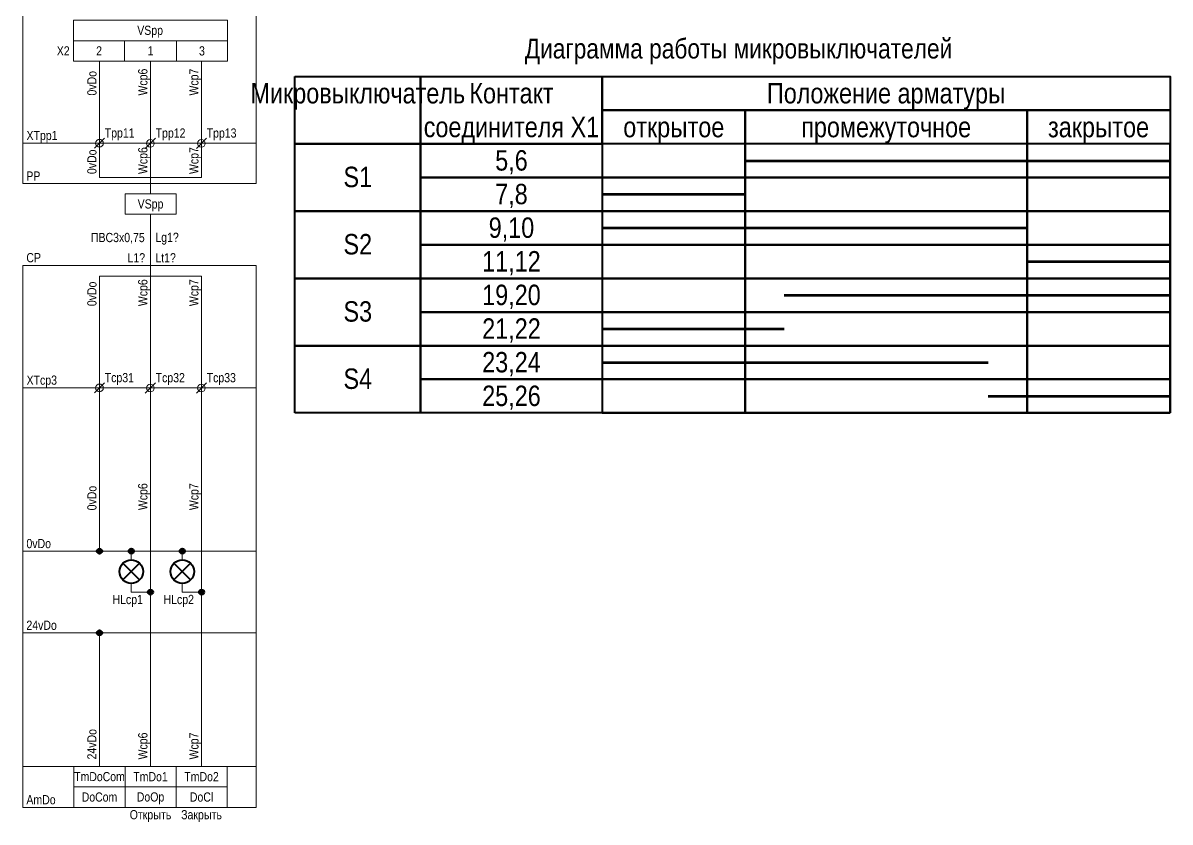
# Model space of a CAD drawing. Header units: millimetres. Extents: x -4644 to -4261, y -11677 to -11424.
# Drawn here: x -4485.6 to -4260.8, y -11677 to -11520.4 of the extents above; entities that cross this region are included whole.
import ezdxf

# ---------------------------------------------------------------- set-up
doc = ezdxf.new("R2010")
doc.units = ezdxf.units.MM
doc.header["$MEASUREMENT"] = 0
doc.linetypes.add('Штриховая', pattern=[2000, 1000, -1000])
doc.linetypes.add('Штрихпунктирная', pattern=[6702.777624, 3527.777672, -1763.888836, 0, -1411.111116])
doc.layers.add('2', color=7, linetype='Continuous')
for name, color, linetype, lineweight in [('2_names_Ном._пера__1', 7, 'Continuous', 15), ('2_Ном._пера__1', 7, 'Continuous', 15), ('2_Ном._пера__21', 7, 'Continuous', 40), ('info_Ном._пера__1', 7, 'Continuous', 15), ('info_Ном._пера__21', 7, 'Continuous', 40), ('info_Ном._пера__61', 7, 'Continuous', 140)]:
    doc.layers.add(name, color=color, linetype=linetype, lineweight=lineweight)
doc.styles.add('СГЕНЕРИР_СТИЛЬ_1', font='ARIALN.TTF')

# ---------------------------------------------------------------- blocks, each defined once
blk = doc.blocks.new('Линия_1', base_point=(-4470.64, -11639.92))
at = {"layer": '2', "linetype": 'Continuous', "lineweight": 0, "true_color": 0x000000}
blk.add_hatch(color=18, dxfattribs=at).paths.add_polyline_path([(-4471.14, -11639.92), (-4471.1, -11640.11), (-4470.99, -11640.28), (-4470.83, -11640.38), (-4470.64, -11640.42), (-4470.45, -11640.38), (-4470.29, -11640.28), (-4470.18, -11640.11), (-4470.14, -11639.92), (-4470.18, -11639.73), (-4470.29, -11639.57), (-4470.45, -11639.46), (-4470.64, -11639.42), (-4470.83, -11639.46), (-4470.99, -11639.57), (-4471.1, -11639.73)])
at = {"layer": '2_Ном._пера__1', "color": 7, "linetype": 'Continuous', "lineweight": 15}
blk.add_line((-4470.64, -11640.42), (-4470.64, -11666.1), dxfattribs=at)
at = {"layer": '2_Ном._пера__21', "color": 7, "linetype": 'Continuous', "lineweight": 40}
blk.add_circle((-4470.64, -11639.92), 0.5, dxfattribs=at)
blk = doc.blocks.new('Линия_2', base_point=(-4470.64, -11623.92))
at = {"layer": '2', "linetype": 'Continuous', "lineweight": 0, "true_color": 0x000000}
blk.add_hatch(color=18, dxfattribs=at).paths.add_polyline_path([(-4471.14, -11623.92), (-4471.1, -11624.11), (-4470.99, -11624.28), (-4470.83, -11624.38), (-4470.64, -11624.42), (-4470.45, -11624.38), (-4470.29, -11624.28), (-4470.18, -11624.11), (-4470.14, -11623.92), (-4470.18, -11623.73), (-4470.29, -11623.57), (-4470.45, -11623.46), (-4470.64, -11623.42), (-4470.83, -11623.46), (-4470.99, -11623.57), (-4471.1, -11623.73)])
at = {"layer": '2_Ном._пера__1', "color": 7, "linetype": 'Continuous', "lineweight": 15}
blk.add_line((-4470.64, -11623.42), (-4470.64, -11591.92), dxfattribs=at)
at = {"layer": '2_Ном._пера__21', "color": 7, "linetype": 'Continuous', "lineweight": 40}
blk.add_circle((-4470.64, -11623.92), 0.5, dxfattribs=at)
blk = doc.blocks.new('Линия_3', base_point=(-4464.41, -11631.92))
at = {"layer": '2', "linetype": 'Continuous', "lineweight": 0, "true_color": 0x000000}
blk.add_hatch(color=18, dxfattribs=at).paths.add_polyline_path([(-4461.14, -11631.92), (-4461.1, -11632.11), (-4460.99, -11632.28), (-4460.83, -11632.38), (-4460.64, -11632.42), (-4460.45, -11632.38), (-4460.29, -11632.28), (-4460.18, -11632.11), (-4460.14, -11631.92), (-4460.18, -11631.73), (-4460.29, -11631.57), (-4460.45, -11631.46), (-4460.64, -11631.42), (-4460.83, -11631.46), (-4460.99, -11631.57), (-4461.1, -11631.73)])
at = {"layer": '2_Ном._пера__1', "color": 7, "linetype": 'Continuous', "lineweight": 15}
blk.add_line((-4464.41, -11631.92), (-4461.14, -11631.92), dxfattribs=at)
at = {"layer": '2_Ном._пера__21', "color": 7, "linetype": 'Continuous', "lineweight": 40}
blk.add_circle((-4460.64, -11631.92), 0.5, dxfattribs=at)
blk = doc.blocks.new('Линия_4', base_point=(-4464.41, -11625.61))
at = {"layer": '2', "linetype": 'Continuous', "lineweight": 0, "true_color": 0x000000}
blk.add_hatch(color=18, dxfattribs=at).paths.add_polyline_path([(-4464.91, -11623.92), (-4464.87, -11624.11), (-4464.76, -11624.28), (-4464.6, -11624.38), (-4464.41, -11624.42), (-4464.22, -11624.38), (-4464.06, -11624.28), (-4463.95, -11624.11), (-4463.91, -11623.92), (-4463.95, -11623.73), (-4464.06, -11623.57), (-4464.22, -11623.46), (-4464.41, -11623.42), (-4464.6, -11623.46), (-4464.76, -11623.57), (-4464.87, -11623.73)])
at = {"layer": '2_Ном._пера__1', "color": 7, "linetype": 'Continuous', "lineweight": 15}
blk.add_line((-4464.41, -11625.61), (-4464.41, -11624.42), dxfattribs=at)
at = {"layer": '2_Ном._пера__21', "color": 7, "linetype": 'Continuous', "lineweight": 40}
blk.add_circle((-4464.41, -11623.92), 0.5, dxfattribs=at)
blk = doc.blocks.new('Линия_7', base_point=(-4454.41, -11631.92))
at = {"layer": '2', "linetype": 'Continuous', "lineweight": 0, "true_color": 0x000000}
blk.add_hatch(color=18, dxfattribs=at).paths.add_polyline_path([(-4451.14, -11631.92), (-4451.1, -11632.11), (-4450.99, -11632.28), (-4450.83, -11632.38), (-4450.64, -11632.42), (-4450.45, -11632.38), (-4450.29, -11632.28), (-4450.18, -11632.11), (-4450.14, -11631.92), (-4450.18, -11631.73), (-4450.29, -11631.57), (-4450.45, -11631.46), (-4450.64, -11631.42), (-4450.83, -11631.46), (-4450.99, -11631.57), (-4451.1, -11631.73)])
at = {"layer": '2_Ном._пера__1', "color": 7, "linetype": 'Continuous', "lineweight": 15}
blk.add_line((-4454.41, -11631.92), (-4451.14, -11631.92), dxfattribs=at)
at = {"layer": '2_Ном._пера__21', "color": 7, "linetype": 'Continuous', "lineweight": 40}
blk.add_circle((-4450.64, -11631.92), 0.5, dxfattribs=at)
blk = doc.blocks.new('Линия_8', base_point=(-4454.41, -11625.61))
at = {"layer": '2', "linetype": 'Continuous', "lineweight": 0, "true_color": 0x000000}
blk.add_hatch(color=18, dxfattribs=at).paths.add_polyline_path([(-4454.91, -11623.92), (-4454.87, -11624.11), (-4454.76, -11624.28), (-4454.6, -11624.38), (-4454.41, -11624.42), (-4454.22, -11624.38), (-4454.06, -11624.28), (-4453.95, -11624.11), (-4453.91, -11623.92), (-4453.95, -11623.73), (-4454.06, -11623.57), (-4454.22, -11623.46), (-4454.41, -11623.42), (-4454.6, -11623.46), (-4454.76, -11623.57), (-4454.87, -11623.73)])
at = {"layer": '2_Ном._пера__1', "color": 7, "linetype": 'Continuous', "lineweight": 15}
blk.add_line((-4454.41, -11625.61), (-4454.41, -11624.42), dxfattribs=at)
at = {"layer": '2_Ном._пера__21', "color": 7, "linetype": 'Continuous', "lineweight": 40}
blk.add_circle((-4454.41, -11623.92), 0.5, dxfattribs=at)

msp = doc.modelspace()

# ---------------------------------------------------------------- linework, layer by layer
at = {"layer": '2_Ном._пера__1', "color": 7, "linetype": 'Штриховая', "lineweight": 15}
for p, q in [((-4485.64, -11551.92), (-4485.64, -11475.92)), ((-4439.95, -11475.92), (-4439.95, -11551.92)), ((-4439.95, -11551.92), (-4485.64, -11551.92)), ((-4439.95, -11567.92), (-4485.64, -11567.92)), ((-4485.64, -11567.92), (-4485.64, -11674.1)), ((-4439.95, -11567.92), (-4439.95, -11674.1))]:
    msp.add_line(p, q, dxfattribs=at)
at = {"layer": '2_Ном._пера__1', "color": 7, "linetype": 'Continuous', "lineweight": 15}
for p, q in [((-4470.64, -11543.99), (-4470.64, -11527.92)), ((-4460.64, -11527.92), (-4460.64, -11543.99)), ((-4450.64, -11527.92), (-4450.64, -11543.99)), ((-4471.64, -11544.99), (-4469.64, -11542.99)), ((-4461.66, -11545.02), (-4459.66, -11543.02)), ((-4451.66, -11545.02), (-4449.66, -11543.02)), ((-4470.64, -11550.73), (-4470.64, -11543.99)), ((-4460.64, -11550.73), (-4460.64, -11543.99)), ((-4450.64, -11550.73), (-4450.64, -11543.99)), ((-4470.64, -11550.73), (-4460.64, -11550.73)), ((-4460.64, -11553.92), (-4460.64, -11550.73)), ((-4450.64, -11550.73), (-4460.64, -11550.73)), ((-4460.64, -11570.07), (-4460.64, -11557.92)), ((-4470.64, -11570.07), (-4460.64, -11570.07)), ((-4470.64, -11591.92), (-4470.64, -11570.07)), ((-4460.64, -11570.07), (-4460.64, -11591.92)), ((-4450.64, -11570.07), (-4460.64, -11570.07)), ((-4450.64, -11570.07), (-4450.64, -11591.92)), ((-4471.64, -11592.92), (-4469.64, -11590.92)), ((-4461.66, -11592.95), (-4459.66, -11590.95)), ((-4460.64, -11591.92), (-4460.64, -11666.1)), ((-4451.66, -11592.95), (-4449.66, -11590.95)), ((-4450.64, -11591.92), (-4450.64, -11666.1)), ((-4485.64, -11623.92), (-4439.95, -11623.92)), ((-4464.41, -11630.23), (-4464.41, -11631.92)), ((-4454.41, -11630.23), (-4454.41, -11631.92)), ((-4485.64, -11639.92), (-4439.95, -11639.92)), ((-4485.64, -11666.1), (-4439.95, -11666.1)), ((-4485.64, -11674.1), (-4439.95, -11674.1))]:
    msp.add_line(p, q, dxfattribs=at)
at = {"layer": '2_Ном._пера__1', "color": 7, "linetype": 'Штрихпунктирная', "lineweight": 15}
for p, q in [((-4485.64, -11543.99), (-4439.95, -11543.99)), ((-4485.64, -11591.92), (-4439.95, -11591.92))]:
    msp.add_line(p, q, dxfattribs=at)
at = {"layer": '2_Ном._пера__1', "color": 7, "linetype": 'Continuous', "lineweight": 15}
for points in [[(-4475.72, -11523.92), (-4445.56, -11523.92), (-4445.56, -11519.92), (-4475.72, -11519.92)], [(-4475.72, -11523.92), (-4465.72, -11523.92), (-4465.72, -11527.92), (-4475.72, -11527.92)], [(-4465.72, -11523.92), (-4455.56, -11523.92), (-4455.56, -11527.92), (-4465.72, -11527.92)], [(-4455.56, -11523.92), (-4445.56, -11523.92), (-4445.56, -11527.92), (-4455.56, -11527.92)], [(-4465.64, -11557.92), (-4455.64, -11557.92), (-4455.64, -11553.92), (-4465.64, -11553.92)], [(-4475.64, -11666.1), (-4465.64, -11666.1), (-4465.64, -11670.1), (-4475.64, -11670.1)], [(-4465.64, -11666.1), (-4455.64, -11666.1), (-4455.64, -11670.1), (-4465.64, -11670.1)], [(-4455.64, -11666.1), (-4445.64, -11666.1), (-4445.64, -11670.1), (-4455.64, -11670.1)], [(-4475.64, -11670.1), (-4465.64, -11670.1), (-4465.64, -11674.1), (-4475.64, -11674.1)], [(-4465.64, -11670.1), (-4455.64, -11670.1), (-4455.64, -11674.1), (-4465.64, -11674.1)], [(-4455.64, -11670.1), (-4445.64, -11670.1), (-4445.64, -11674.1), (-4455.64, -11674.1)]]:
    msp.add_lwpolyline(points, close=True, dxfattribs=at)
for points in [[(-4470.64, -11543.24, 1), (-4470.64, -11544.74, 1)], [(-4460.66, -11543.27, 1), (-4460.66, -11544.77, 1)], [(-4450.66, -11543.27, 1), (-4450.66, -11544.77, 1)], [(-4470.64, -11591.17, 1), (-4470.64, -11592.67, 1)], [(-4460.66, -11591.2, 1), (-4460.66, -11592.7, 1)], [(-4450.66, -11591.2, 1), (-4450.66, -11592.7, 1)]]:
    msp.add_lwpolyline(points, format="xyb", close=True, dxfattribs=at)
at = {"layer": '2_Ном._пера__21', "color": 7, "linetype": 'Continuous', "lineweight": 40}
for p, q in [((-4462.78, -11626.29), (-4466.04, -11629.55)), ((-4462.78, -11629.55), (-4466.04, -11626.29)), ((-4452.78, -11626.29), (-4456.04, -11629.55)), ((-4452.78, -11629.55), (-4456.04, -11626.29))]:
    msp.add_line(p, q, dxfattribs=at)
for centre in [(-4464.41, -11627.92), (-4454.41, -11627.92)]:
    msp.add_circle(centre, 2.31, dxfattribs=at)
at = {"layer": 'info_Ном._пера__21', "color": 7, "linetype": 'Continuous', "lineweight": 40}
for p, q in [((-4432.33, -11530.95), (-4260.85, -11530.95)), ((-4432.33, -11596.83), (-4432.33, -11530.95)), ((-4260.85, -11530.95), (-4260.85, -11596.83)), ((-4432.33, -11557.3), (-4432.33, -11544.13)), ((-4432.33, -11544.13), (-4407.71, -11544.13)), ((-4407.71, -11544.13), (-4407.71, -11557.3)), ((-4344.09, -11544.13), (-4372.11, -11544.13)), ((-4372.11, -11544.13), (-4372.11, -11550.72)), ((-4344.09, -11550.72), (-4344.09, -11544.13)), ((-4288.87, -11544.13), (-4344.09, -11544.13)), ((-4344.09, -11544.13), (-4344.09, -11550.72)), ((-4288.87, -11550.72), (-4288.87, -11544.13)), ((-4260.85, -11544.13), (-4288.87, -11544.13)), ((-4288.87, -11544.13), (-4288.87, -11550.72)), ((-4260.85, -11550.72), (-4260.85, -11544.13)), ((-4372.11, -11550.72), (-4344.09, -11550.72)), ((-4344.09, -11550.72), (-4372.11, -11550.72)), ((-4372.11, -11550.72), (-4372.11, -11557.3)), ((-4344.09, -11550.72), (-4288.87, -11550.72)), ((-4344.09, -11557.3), (-4344.09, -11550.72)), ((-4288.87, -11550.72), (-4344.09, -11550.72)), ((-4344.09, -11550.72), (-4344.09, -11557.3)), ((-4288.87, -11550.72), (-4260.85, -11550.72)), ((-4288.87, -11557.3), (-4288.87, -11550.72)), ((-4260.85, -11550.72), (-4288.87, -11550.72)), ((-4288.87, -11550.72), (-4288.87, -11557.3)), ((-4260.85, -11557.3), (-4260.85, -11550.72)), ((-4407.71, -11557.3), (-4432.33, -11557.3)), ((-4432.33, -11570.48), (-4432.33, -11557.3)), ((-4432.33, -11557.3), (-4407.71, -11557.3)), ((-4407.71, -11557.3), (-4407.71, -11570.48)), ((-4372.11, -11557.3), (-4344.09, -11557.3)), ((-4344.09, -11557.3), (-4372.11, -11557.3)), ((-4372.11, -11557.3), (-4372.11, -11563.89)), ((-4344.09, -11557.3), (-4288.87, -11557.3)), ((-4344.09, -11563.89), (-4344.09, -11557.3)), ((-4288.87, -11557.3), (-4344.09, -11557.3)), ((-4344.09, -11557.3), (-4344.09, -11563.89)), ((-4288.87, -11557.3), (-4260.85, -11557.3)), ((-4288.87, -11563.89), (-4288.87, -11557.3)), ((-4260.85, -11557.3), (-4288.87, -11557.3)), ((-4288.87, -11557.3), (-4288.87, -11563.89)), ((-4260.85, -11563.89), (-4260.85, -11557.3)), ((-4372.11, -11563.89), (-4344.09, -11563.89)), ((-4344.09, -11563.89), (-4372.11, -11563.89)), ((-4372.11, -11563.89), (-4372.11, -11570.48)), ((-4344.09, -11563.89), (-4288.87, -11563.89)), ((-4344.09, -11570.48), (-4344.09, -11563.89)), ((-4288.87, -11563.89), (-4344.09, -11563.89)), ((-4344.09, -11563.89), (-4344.09, -11570.48)), ((-4288.87, -11563.89), (-4260.85, -11563.89)), ((-4288.87, -11570.48), (-4288.87, -11563.89)), ((-4260.85, -11563.89), (-4288.87, -11563.89)), ((-4288.87, -11563.89), (-4288.87, -11570.48)), ((-4260.85, -11570.48), (-4260.85, -11563.89)), ((-4407.71, -11570.48), (-4432.33, -11570.48)), ((-4432.33, -11583.66), (-4432.33, -11570.48)), ((-4432.33, -11570.48), (-4407.71, -11570.48)), ((-4407.71, -11570.48), (-4407.71, -11583.66)), ((-4372.11, -11570.48), (-4344.09, -11570.48)), ((-4344.09, -11570.48), (-4372.11, -11570.48)), ((-4372.11, -11570.48), (-4372.11, -11577.07)), ((-4344.09, -11570.48), (-4288.87, -11570.48)), ((-4344.09, -11577.07), (-4344.09, -11570.48)), ((-4288.87, -11570.48), (-4344.09, -11570.48)), ((-4344.09, -11570.48), (-4344.09, -11577.07)), ((-4288.87, -11570.48), (-4260.85, -11570.48)), ((-4288.87, -11577.07), (-4288.87, -11570.48)), ((-4260.85, -11570.48), (-4288.87, -11570.48)), ((-4288.87, -11570.48), (-4288.87, -11577.07)), ((-4260.85, -11577.07), (-4260.85, -11570.48)), ((-4372.11, -11577.07), (-4344.09, -11577.07)), ((-4344.09, -11577.07), (-4372.11, -11577.07)), ((-4372.11, -11577.07), (-4372.11, -11583.66)), ((-4344.09, -11577.07), (-4288.87, -11577.07)), ((-4344.09, -11583.66), (-4344.09, -11577.07)), ((-4288.87, -11577.07), (-4344.09, -11577.07)), ((-4344.09, -11577.07), (-4344.09, -11583.66)), ((-4288.87, -11577.07), (-4260.85, -11577.07)), ((-4288.87, -11583.66), (-4288.87, -11577.07)), ((-4260.85, -11577.07), (-4288.87, -11577.07)), ((-4288.87, -11577.07), (-4288.87, -11583.66)), ((-4260.85, -11583.66), (-4260.85, -11577.07)), ((-4407.71, -11583.66), (-4432.33, -11583.66)), ((-4432.33, -11596.83), (-4432.33, -11583.66)), ((-4432.33, -11583.66), (-4407.71, -11583.66)), ((-4407.71, -11583.66), (-4407.71, -11596.83)), ((-4372.11, -11583.66), (-4344.09, -11583.66)), ((-4344.09, -11583.66), (-4372.11, -11583.66)), ((-4372.11, -11583.66), (-4372.11, -11590.24)), ((-4344.09, -11583.66), (-4288.87, -11583.66)), ((-4344.09, -11590.24), (-4344.09, -11583.66)), ((-4288.87, -11583.66), (-4344.09, -11583.66)), ((-4344.09, -11583.66), (-4344.09, -11590.24)), ((-4288.87, -11583.66), (-4260.85, -11583.66)), ((-4288.87, -11590.24), (-4288.87, -11583.66)), ((-4260.85, -11583.66), (-4288.87, -11583.66)), ((-4288.87, -11583.66), (-4288.87, -11590.24)), ((-4260.85, -11590.24), (-4260.85, -11583.66)), ((-4372.11, -11590.24), (-4344.09, -11590.24)), ((-4344.09, -11590.24), (-4372.11, -11590.24)), ((-4372.11, -11590.24), (-4372.11, -11596.83)), ((-4344.09, -11590.24), (-4288.87, -11590.24)), ((-4344.09, -11596.83), (-4344.09, -11590.24)), ((-4288.87, -11590.24), (-4344.09, -11590.24)), ((-4344.09, -11590.24), (-4344.09, -11596.83)), ((-4288.87, -11590.24), (-4260.85, -11590.24)), ((-4288.87, -11596.83), (-4288.87, -11590.24)), ((-4260.85, -11590.24), (-4288.87, -11590.24)), ((-4288.87, -11590.24), (-4288.87, -11596.83)), ((-4260.85, -11596.83), (-4260.85, -11590.24)), ((-4260.85, -11596.83), (-4432.33, -11596.83)), ((-4407.71, -11596.83), (-4432.33, -11596.83)), ((-4372.11, -11596.83), (-4344.09, -11596.83)), ((-4344.09, -11596.83), (-4288.87, -11596.83)), ((-4288.87, -11596.83), (-4260.85, -11596.83))]:
    msp.add_line(p, q, dxfattribs=at)
at = {"layer": 'info_Ном._пера__21', "color": 7, "linetype": 'Continuous', "lineweight": 40, "flags": 128}
for points in [[(-4432.33, -11530.95), (-4407.71, -11530.95), (-4407.71, -11544.13), (-4432.33, -11544.13)], [(-4407.71, -11530.95), (-4372.11, -11530.95), (-4372.11, -11544.13), (-4407.71, -11544.13)], [(-4372.11, -11530.95), (-4260.85, -11530.95), (-4260.85, -11537.54), (-4372.11, -11537.54)], [(-4372.11, -11537.54), (-4344.09, -11537.54), (-4344.09, -11544.13), (-4372.11, -11544.13)], [(-4344.09, -11537.54), (-4288.87, -11537.54), (-4288.87, -11544.13), (-4344.09, -11544.13)], [(-4288.87, -11537.54), (-4260.85, -11537.54), (-4260.85, -11544.13), (-4288.87, -11544.13)], [(-4407.71, -11544.13), (-4372.11, -11544.13), (-4372.11, -11550.72), (-4407.71, -11550.72)], [(-4407.71, -11550.72), (-4372.11, -11550.72), (-4372.11, -11557.3), (-4407.71, -11557.3)], [(-4407.71, -11557.3), (-4372.11, -11557.3), (-4372.11, -11563.89), (-4407.71, -11563.89)], [(-4407.71, -11563.89), (-4372.11, -11563.89), (-4372.11, -11570.48), (-4407.71, -11570.48)], [(-4407.71, -11570.48), (-4372.11, -11570.48), (-4372.11, -11577.07), (-4407.71, -11577.07)], [(-4407.71, -11577.07), (-4372.11, -11577.07), (-4372.11, -11583.66), (-4407.71, -11583.66)], [(-4407.71, -11583.66), (-4372.11, -11583.66), (-4372.11, -11590.24), (-4407.71, -11590.24)], [(-4407.71, -11590.24), (-4372.11, -11590.24), (-4372.11, -11596.83), (-4407.71, -11596.83)]]:
    msp.add_lwpolyline(points, close=True, dxfattribs=at)
at = {"layer": 'info_Ном._пера__61', "color": 7, "linetype": 'Continuous', "lineweight": 140}
for p, q in [((-4344.09, -11547.42), (-4260.85, -11547.42)), ((-4372.11, -11554.01), (-4344.09, -11554.01)), ((-4372.11, -11560.6), (-4288.87, -11560.6)), ((-4288.87, -11567.19), (-4260.85, -11567.19)), ((-4336.49, -11573.77), (-4260.85, -11573.77)), ((-4372.11, -11580.36), (-4336.49, -11580.36)), ((-4372.11, -11586.95), (-4296.47, -11586.95)), ((-4296.47, -11593.54), (-4260.85, -11593.54))]:
    msp.add_line(p, q, dxfattribs=at)

# ---------------------------------------------------------------- block references
at = {"layer": '2', "color": 7, "linetype": 'Continuous', "lineweight": 15}
for name, p in [('Линия_2', (-4470.64, -11623.92)), ('Линия_4', (-4464.41, -11625.61)), ('Линия_8', (-4454.41, -11625.61)), ('Линия_3', (-4464.41, -11631.92)), ('Линия_7', (-4454.41, -11631.92)), ('Линия_1', (-4470.64, -11639.92))]:
    msp.add_blockref(name, p, dxfattribs=at)

# ---------------------------------------------------------------- texts
at = {"layer": '2_names_Ном._пера__1', "color": 7, "linetype": 'Continuous', "lineweight": 15, "style": 'СГЕНЕРИР_СТИЛЬ_1'}
for s, insert, char_height, attachment_point in [('\\A1;{\\pqc;\\fArial Narrow|b0|i0|c204|p34;VS\\fArial Narrow|b0|i0|c204|p34;pp}', (-4460.72, -11522.15), 1.8, 5), ('\\A1;{\\pqr;\\fArial Narrow|b0|i0|c204|p34;X\\fArial Narrow|b0|i0|c204|p34;T\\fArial Narrow|b0|i0|c204|p34;pp1}', (-4478.87, -11542.75), 1.8, 6), ('\\A1;{\\pql;\\fArial Narrow|b0|i0|c204|p34;T\\fArial Narrow|b0|i0|c204|p34;pp11}', (-4469.61, -11542.25), 1.8, 4), ('\\A1;{\\pql;\\fArial Narrow|b0|i0|c204|p34;T\\fArial Narrow|b0|i0|c204|p34;pp12}', (-4459.64, -11542.27), 1.8, 4), ('\\A1;{\\pql;\\fArial Narrow|b0|i0|c204|p34;T\\fArial Narrow|b0|i0|c204|p34;pp13}', (-4449.64, -11542.27), 1.8, 4), ('\\A1;{\\pqc;\\fArial Narrow|b0|i0|c204|p34;P\\fArial Narrow|b0|i0|c204|p34;P}', (-4483.6, -11550.43), 1.8, 5), ('\\A1;{\\pqc;\\fArial Narrow|b0|i0|c204|p34;VS\\fArial Narrow|b0|i0|c204|p34;p\\fArial Narrow|b0|i0|c204|p34;p}', (-4460.64, -11557.33), 1.8, 8), ('\\A1;{\\pql;\\fArial Narrow|b0|i0|c204|p34;Lg\\fArial Narrow|b0|i0|c204|p34;1\\fArial Narrow|b0|i0|c204|p34;?}', (-4459.69, -11563.87), 1.8, 7), ('\\A1;{\\pqc;\\fArial Narrow|b0|i0|c204|p34;CP}', (-4483.54, -11566.43), 1.8, 5), ('\\A1;{\\pql;\\fArial Narrow|b0|i0|c204|p34;L1?}', (-4465.14, -11567.34), 1.8, 7), ('\\A1;{\\pql;\\fArial Narrow|b0|i0|c204|p34;Lt\\fArial Narrow|b0|i0|c204|p34;1\\fArial Narrow|b0|i0|c204|p34;?}', (-4459.69, -11567.36), 1.8, 7), ('\\A1;{\\pqr;\\fArial Narrow|b0|i0|c204|p34;X\\fArial Narrow|b0|i0|c204|p34;T\\fArial Narrow|b0|i0|c204|p34;cp3}', (-4478.97, -11590.68), 1.8, 6), ('\\A1;{\\pql;\\fArial Narrow|b0|i0|c204|p34;T\\fArial Narrow|b0|i0|c204|p34;cp31}', (-4469.61, -11590.18), 1.8, 4), ('\\A1;{\\pql;\\fArial Narrow|b0|i0|c204|p34;T\\fArial Narrow|b0|i0|c204|p34;cp32}', (-4459.64, -11590.2), 1.8, 4), ('\\A1;{\\pql;\\fArial Narrow|b0|i0|c204|p34;T\\fArial Narrow|b0|i0|c204|p34;cp33}', (-4449.64, -11590.2), 1.8, 4), ('\\A1;{\\pqc;\\fArial Narrow|b0|i0|c204|p34;0v\\fArial Narrow|b0|i0|c204|p34;Do}', (-4482.55, -11622.44), 1.8, 5), ('\\A1;{\\pqc;\\fArial Narrow|b0|i0|c204|p34;HL\\fArial Narrow|b0|i0|c204|p34;cp1}', (-4465.11, -11632.48), 1.8, 2), ('\\A1;{\\pqc;\\fArial Narrow|b0|i0|c204|p34;HL\\fArial Narrow|b0|i0|c204|p34;cp2}', (-4455.11, -11632.48), 1.8, 2), ('\\A1;{\\pqc;\\fArial Narrow|b0|i0|c204|p34;24v\\fArial Narrow|b0|i0|c204|p34;Do}', (-4481.98, -11638.44), 1.8, 5), ('\\A1;{\\pqc;\\fArial Narrow|b0|i0|c204|p34;Tm\\fArial Narrow|b0|i0|c204|p34;DoCom}', (-4470.64, -11668.09), 1.79, 5), ('\\A1;{\\pqc;\\fArial Narrow|b0|i0|c204|p34;TmDo1}', (-4460.64, -11668.1), 1.8, 5), ('\\A1;{\\pqc;\\fArial Narrow|b0|i0|c204|p34;TmDo2}', (-4450.64, -11668.1), 1.8, 5), ('\\A1;{\\pqc;\\fArial Narrow|b0|i0|c204|p34;Do\\fArial Narrow|b0|i0|c204|p34;Op}', (-4460.64, -11672.33), 1.8, 5), ('\\A1;{\\pqc;\\fArial Narrow|b0|i0|c204|p34;Do\\fArial Narrow|b0|i0|c204|p34;Cl}', (-4450.64, -11672.09), 1.8, 5), ('\\A1;{\\pqc;\\fArial Narrow|b0|i0|c204|p34;Am\\fArial Narrow|b0|i0|c204|p34;Do}', (-4482.1, -11672.62), 1.8, 5)]:
    msp.add_mtext(s, dxfattribs=dict(at, insert=insert, char_height=char_height, attachment_point=attachment_point))
at = {"layer": '2_names_Ном._пера__1', "color": 7, "linetype": 'Continuous', "lineweight": 15, "char_height": 1.8, "attachment_point": 4, "rotation": 90, "style": 'СГЕНЕРИР_СТИЛЬ_1'}
for s, insert in [('\\A1;{\\pql;\\fArial Narrow|b0|i0|c204|p34;Wcp\\fArial Narrow|b0|i0|c204|p34;6}', (-4461.88, -11534.66)), ('\\A1;{\\pql;\\fArial Narrow|b0|i0|c204|p34;Wcp\\fArial Narrow|b0|i0|c204|p34;7}', (-4451.88, -11534.66)), ('\\A1;{\\pql;\\fArial Narrow|b0|i0|c204|p34;0v\\fArial Narrow|b0|i0|c204|p34;Do}', (-4472.12, -11534.66)), ('\\A1;{\\pql;\\fArial Narrow|b0|i0|c204|p34;0v\\fArial Narrow|b0|i0|c204|p34;Do}', (-4472.12, -11550.04)), ('\\A1;{\\pql;\\fArial Narrow|b0|i0|c204|p34;Wcp\\fArial Narrow|b0|i0|c204|p34;6}', (-4461.88, -11550.04)), ('\\A1;{\\pql;\\fArial Narrow|b0|i0|c204|p34;Wcp\\fArial Narrow|b0|i0|c204|p34;7}', (-4451.88, -11550.04)), ('\\A1;{\\pql;\\fArial Narrow|b0|i0|c204|p34;0v\\fArial Narrow|b0|i0|c204|p34;Do}', (-4472.12, -11575.92)), ('\\A1;{\\pql;\\fArial Narrow|b0|i0|c204|p34;Wcp\\fArial Narrow|b0|i0|c204|p34;6}', (-4461.88, -11575.92)), ('\\A1;{\\pql;\\fArial Narrow|b0|i0|c204|p34;Wcp\\fArial Narrow|b0|i0|c204|p34;7}', (-4451.88, -11575.92)), ('\\A1;{\\pql;\\fArial Narrow|b0|i0|c204|p34;0v\\fArial Narrow|b0|i0|c204|p34;Do}', (-4472.12, -11615.92)), ('\\A1;{\\pql;\\fArial Narrow|b0|i0|c204|p34;Wcp\\fArial Narrow|b0|i0|c204|p34;6}', (-4461.88, -11615.88)), ('\\A1;{\\pql;\\fArial Narrow|b0|i0|c204|p34;Wcp\\fArial Narrow|b0|i0|c204|p34;7}', (-4451.88, -11615.88)), ('\\A1;{\\pql;\\fArial Narrow|b0|i0|c204|p34;24v\\fArial Narrow|b0|i0|c204|p34;Do}', (-4472.12, -11664.72)), ('\\A1;{\\pql;\\fArial Narrow|b0|i0|c204|p34;Wcp\\fArial Narrow|b0|i0|c204|p34;6}', (-4461.88, -11664.72)), ('\\A1;{\\pql;\\fArial Narrow|b0|i0|c204|p34;Wcp7}', (-4451.88, -11664.72))]:
    msp.add_mtext(s, dxfattribs=dict(at, insert=insert))
at = {"layer": '2_Ном._пера__1', "color": 7, "linetype": 'Continuous', "lineweight": 15, "attachment_point": 5, "style": 'СГЕНЕРИР_СТИЛЬ_1'}
for s, insert, char_height in [('\\A1;{\\pqc;\\fArial Narrow|b0|i0|c204|p34;X2}', (-4477.75, -11525.91), 1.8), ('\\A1;{\\pqc;\\fArial Narrow|b0|i0|c204|p34;2}', (-4470.72, -11525.91), 1.8), ('\\A1;{\\pqc;\\fArial Narrow|b0|i0|c204|p34;1}', (-4460.64, -11525.91), 1.8), ('\\A1;{\\pqc;\\fArial Narrow|b0|i0|c204|p34;3}', (-4450.56, -11525.92), 1.8), ('\\A1;{\\pqc;\\fArial Narrow|b0|i0|c204|p34;DoCom}', (-4470.64, -11672.09), 1.79), ('\\A1;{\\pqc;\\fArial Narrow|b0|i0|c204|p34;Открыть}', (-4460.64, -11675.81), 1.8), ('\\A1;{\\pqc;\\fArial Narrow|b0|i0|c204|p34;Закрыть}', (-4450.64, -11675.81), 1.8)]:
    msp.add_mtext(s, dxfattribs=dict(at, insert=insert, char_height=char_height))
at = {"layer": '2_Ном._пера__21', "color": 7, "linetype": 'Continuous', "lineweight": 40, "insert": (-4472.32, -11563.7), "char_height": 1.8, "attachment_point": 7, "style": 'СГЕНЕРИР_СТИЛЬ_1'}
msp.add_mtext('\\A1;{\\pql;\\fArial Narrow|b0|i0|c204|p34;ПВС3\\fArial Narrow|b0|i0|c204|p34;х0,\\fArial Narrow|b0|i0|c204|p34;7\\fArial Narrow|b0|i0|c204|p34;5}', dxfattribs=at)
at = {"layer": 'info_Ном._пера__1', "color": 7, "linetype": 'Continuous', "lineweight": 15, "style": 'СГЕНЕРИР_СТИЛЬ_1'}
for s, insert, char_height, attachment_point in [('\\A1;{\\pqc;\\fArial Narrow|b0|i0|c204|p34;Диаграмма работы микровыключателей}', (-4345.42, -11528.57), 3.8848, 8), ('\\A1;{\\pqc;\\fArial Narrow|b0|i0|c204|p34;Положение арматуры}', (-4316.48, -11532.2), 4, 2), ('\\A1;{\\pqc;\\fArial Narrow|b0|i0|c204|p34;открытое}', (-4358.1, -11538.83), 4, 2), ('\\A1;{\\pqc;\\fArial Narrow|b0|i0|c204|p34;промежуточное}', (-4316.48, -11538.83), 4, 2), ('\\A1;{\\pqc;\\fArial Narrow|b0|i0|c204|p34;закрытое}', (-4274.86, -11538.83), 4, 2), ('\\A1;{\\pqc;\\fArial Narrow|b0|i0|c204|p34;5,6}', (-4389.91, -11545.36), 4, 2), ('\\A1;{\\pqc;\\fArial Narrow|b0|i0|c204|p34;S1}', (-4420.02, -11548.6), 4, 2), ('\\A1;{\\pqc;\\fArial Narrow|b0|i0|c204|p34;7,8}', (-4389.91, -11551.95), 4, 2), ('\\A1;{\\pqc;\\fArial Narrow|b0|i0|c204|p34;9,10}', (-4389.91, -11558.54), 4, 2), ('\\A1;{\\pqc;\\fArial Narrow|b0|i0|c204|p34;S\\fArial Narrow|b0|i0|c204|p34;2}', (-4420.02, -11561.78), 4, 2), ('\\A1;{\\pqc;\\fArial Narrow|b0|i0|c204|p34;11,12}', (-4389.91, -11565.13), 4, 2), ('\\A1;{\\pqc;\\fArial Narrow|b0|i0|c204|p34;19,20}', (-4389.91, -11571.71), 4, 2), ('\\A1;{\\pqc;\\fArial Narrow|b0|i0|c204|p34;S\\fArial Narrow|b0|i0|c204|p34;3}', (-4420.02, -11574.95), 4, 2), ('\\A1;{\\pqc;\\fArial Narrow|b0|i0|c204|p34;21,22}', (-4389.91, -11578.3), 4, 2), ('\\A1;{\\pqc;\\fArial Narrow|b0|i0|c204|p34;23,24}', (-4389.91, -11584.89), 4, 2), ('\\A1;{\\pqc;\\fArial Narrow|b0|i0|c204|p34;S\\fArial Narrow|b0|i0|c204|p34;4}', (-4420.02, -11588.13), 4, 2), ('\\A1;{\\pqc;\\fArial Narrow|b0|i0|c204|p34;25,26}', (-4389.91, -11591.48), 4, 2)]:
    msp.add_mtext(s, dxfattribs=dict(at, insert=insert, char_height=char_height, attachment_point=attachment_point))
at = {"layer": 'info_Ном._пера__1', "color": 7, "linetype": 'Continuous', "lineweight": 15, "char_height": 4, "attachment_point": 2, "style": 'СГЕНЕРИР_СТИЛЬ_1'}
for s, insert, width, line_spacing_factor in [('\\A1;{\\pqc;\\fArial Narrow|b0|i0|c204|p34;Микровыключатель}', (-4420.02, -11532.2), 24.6177, 4), ('\\A1;{\\pqc;\\fArial Narrow|b0|i0|c204|p34;Контакт соединителя Х1}', (-4389.91, -11532.19), 35.5949, 0.99373)]:
    msp.add_mtext(s, dxfattribs=dict(at, insert=insert, width=width, line_spacing_factor=line_spacing_factor))

doc.saveas('drawing.dxf')
